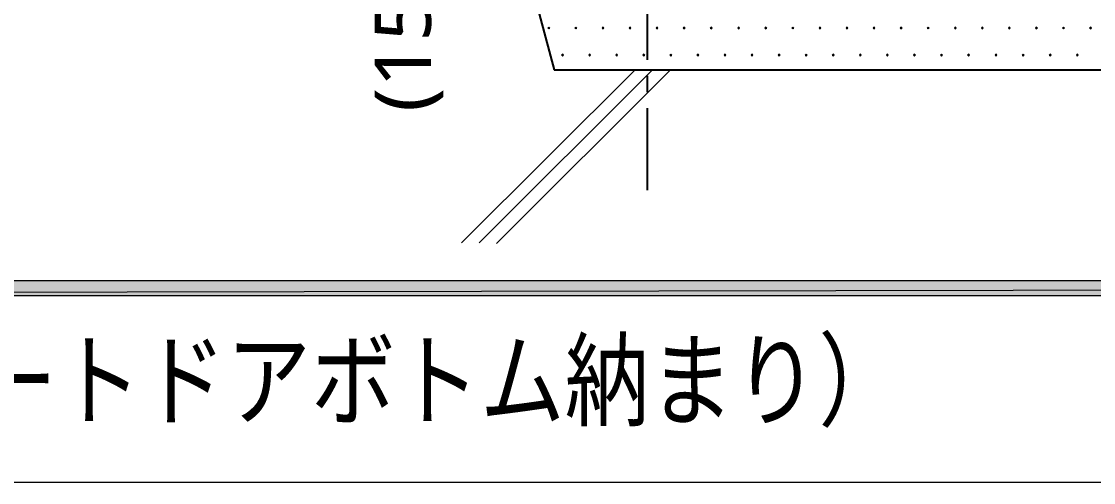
# Model space of a CAD drawing. Header units: millimetres. Extents: x 0 to 420, y 0 to 297.
# Drawn here: x 103.09 to 152.56, y 156.99 to 178.3 of the extents above; entities that cross this region are included whole.
import ezdxf
from ezdxf.enums import TextEntityAlignment as Align

# ---------------------------------------------------------------- set-up
doc = ezdxf.new("R2010")
doc.units = ezdxf.units.MM
doc.styles.add('kst32b', font='NotoSansJP-Variable.ttf')

msp = doc.modelspace()

# ---------------------------------------------------------------- hatches: boundary and pattern name
for points in [[(127.423, 178.033), (127.402, 178.012), (127.381, 177.99), (127.402, 177.969), (127.423, 177.948), (127.445, 177.969), (127.466, 177.99), (127.445, 178.012), (127.423, 178.033)], [(128.672, 178.033), (128.651, 178.012), (128.63, 177.99), (128.651, 177.969), (128.672, 177.948), (128.693, 177.969), (128.715, 177.99), (128.693, 178.012), (128.672, 178.033)], [(129.921, 178.033), (129.9, 178.012), (129.879, 177.99), (129.9, 177.969), (129.921, 177.948), (129.942, 177.969), (129.963, 177.99), (129.942, 178.012), (129.921, 178.033)], [(131.17, 178.033), (131.149, 178.012), (131.128, 177.99), (131.149, 177.969), (131.17, 177.948), (131.191, 177.969), (131.212, 177.99), (131.191, 178.012), (131.17, 178.033)], [(132.419, 178.033), (132.397, 178.012), (132.376, 177.99), (132.397, 177.969), (132.419, 177.948), (132.44, 177.969), (132.461, 177.99), (132.44, 178.012), (132.419, 178.033)], [(133.668, 178.033), (133.646, 178.012), (133.625, 177.99), (133.646, 177.969), (133.668, 177.948), (133.689, 177.969), (133.71, 177.99), (133.689, 178.012), (133.668, 178.033)], [(134.916, 178.033), (134.895, 178.012), (134.874, 177.99), (134.895, 177.969), (134.916, 177.948), (134.938, 177.969), (134.959, 177.99), (134.938, 178.012), (134.916, 178.033)], [(136.186, 178.033), (136.165, 178.012), (136.144, 177.99), (136.165, 177.969), (136.186, 177.948), (136.208, 177.969), (136.229, 177.99), (136.208, 178.012), (136.186, 178.033)], [(137.435, 178.033), (137.414, 178.012), (137.393, 177.99), (137.414, 177.969), (137.435, 177.948), (137.456, 177.969), (137.478, 177.99), (137.456, 178.012), (137.435, 178.033)], [(138.684, 178.033), (138.663, 178.012), (138.642, 177.99), (138.663, 177.969), (138.684, 177.948), (138.705, 177.969), (138.726, 177.99), (138.705, 178.012), (138.684, 178.033)], [(139.933, 178.033), (139.912, 178.012), (139.891, 177.99), (139.912, 177.969), (139.933, 177.948), (139.954, 177.969), (139.975, 177.99), (139.954, 178.012), (139.933, 178.033)], [(141.182, 178.033), (141.161, 178.012), (141.139, 177.99), (141.161, 177.969), (141.182, 177.948), (141.203, 177.969), (141.224, 177.99), (141.203, 178.012), (141.182, 178.033)], [(142.43, 178.033), (142.409, 178.012), (142.388, 177.99), (142.409, 177.969), (142.43, 177.948), (142.452, 177.969), (142.473, 177.99), (142.452, 178.012), (142.43, 178.033)], [(143.679, 178.033), (143.658, 178.012), (143.637, 177.99), (143.658, 177.969), (143.679, 177.948), (143.701, 177.969), (143.722, 177.99), (143.701, 178.012), (143.679, 178.033)], [(144.928, 178.033), (144.907, 178.012), (144.886, 177.99), (144.907, 177.969), (144.928, 177.948), (144.949, 177.969), (144.971, 177.99), (144.949, 178.012), (144.928, 178.033)], [(146.177, 178.033), (146.156, 178.012), (146.135, 177.99), (146.156, 177.969), (146.177, 177.948), (146.198, 177.969), (146.219, 177.99), (146.198, 178.012), (146.177, 178.033)], [(147.426, 178.033), (147.405, 178.012), (147.384, 177.99), (147.405, 177.969), (147.426, 177.948), (147.447, 177.969), (147.468, 177.99), (147.447, 178.012), (147.426, 178.033)], [(148.675, 178.033), (148.654, 178.012), (148.632, 177.99), (148.654, 177.969), (148.675, 177.948), (148.696, 177.969), (148.717, 177.99), (148.696, 178.012), (148.675, 178.033)], [(149.924, 178.033), (149.902, 178.012), (149.881, 177.99), (149.902, 177.969), (149.924, 177.948), (149.945, 177.969), (149.966, 177.99), (149.945, 178.012), (149.924, 178.033)], [(151.172, 178.033), (151.151, 178.012), (151.13, 177.99), (151.151, 177.969), (151.172, 177.948), (151.194, 177.969), (151.215, 177.99), (151.194, 178.012), (151.172, 178.033)], [(152.421, 178.033), (152.4, 178.012), (152.379, 177.99), (152.4, 177.969), (152.421, 177.948), (152.442, 177.969), (152.463, 177.99), (152.442, 178.012), (152.421, 178.033)], [(128.058, 176.784), (128.037, 176.763), (128.016, 176.742), (128.037, 176.721), (128.058, 176.699), (128.079, 176.721), (128.101, 176.742), (128.079, 176.763), (128.058, 176.784)], [(129.307, 176.784), (129.286, 176.763), (129.265, 176.742), (129.286, 176.721), (129.307, 176.699), (129.328, 176.721), (129.35, 176.742), (129.328, 176.763), (129.307, 176.784)], [(130.556, 176.784), (130.535, 176.763), (130.514, 176.742), (130.535, 176.721), (130.556, 176.699), (130.577, 176.721), (130.598, 176.742), (130.577, 176.763), (130.556, 176.784)], [(131.805, 176.784), (131.784, 176.763), (131.762, 176.742), (131.784, 176.721), (131.805, 176.699), (131.826, 176.721), (131.847, 176.742), (131.826, 176.763), (131.805, 176.784)], [(133.054, 176.784), (133.033, 176.763), (133.011, 176.742), (133.033, 176.721), (133.054, 176.699), (133.075, 176.721), (133.096, 176.742), (133.075, 176.763), (133.054, 176.784)], [(134.303, 176.784), (134.281, 176.763), (134.26, 176.742), (134.281, 176.721), (134.303, 176.699), (134.324, 176.721), (134.345, 176.742), (134.324, 176.763), (134.303, 176.784)], [(135.551, 176.784), (135.53, 176.763), (135.509, 176.742), (135.53, 176.721), (135.551, 176.699), (135.572, 176.721), (135.594, 176.742), (135.572, 176.763), (135.551, 176.784)], [(136.8, 176.784), (136.779, 176.763), (136.758, 176.742), (136.779, 176.721), (136.8, 176.699), (136.821, 176.721), (136.843, 176.742), (136.821, 176.763), (136.8, 176.784)], [(138.049, 176.784), (138.028, 176.763), (138.007, 176.742), (138.028, 176.721), (138.049, 176.699), (138.07, 176.721), (138.091, 176.742), (138.07, 176.763), (138.049, 176.784)], [(139.298, 176.784), (139.277, 176.763), (139.255, 176.742), (139.277, 176.721), (139.298, 176.699), (139.319, 176.721), (139.34, 176.742), (139.319, 176.763), (139.298, 176.784)], [(140.547, 176.784), (140.526, 176.763), (140.504, 176.742), (140.526, 176.721), (140.547, 176.699), (140.568, 176.721), (140.589, 176.742), (140.568, 176.763), (140.547, 176.784)], [(141.796, 176.784), (141.774, 176.763), (141.753, 176.742), (141.774, 176.721), (141.796, 176.699), (141.817, 176.721), (141.838, 176.742), (141.817, 176.763), (141.796, 176.784)], [(143.044, 176.784), (143.023, 176.763), (143.002, 176.742), (143.023, 176.721), (143.044, 176.699), (143.066, 176.721), (143.087, 176.742), (143.066, 176.763), (143.044, 176.784)], [(144.293, 176.784), (144.272, 176.763), (144.251, 176.742), (144.272, 176.721), (144.293, 176.699), (144.314, 176.721), (144.336, 176.742), (144.314, 176.763), (144.293, 176.784)], [(145.542, 176.784), (145.521, 176.763), (145.5, 176.742), (145.521, 176.721), (145.542, 176.699), (145.563, 176.721), (145.584, 176.742), (145.563, 176.763), (145.542, 176.784)], [(146.791, 176.784), (146.77, 176.763), (146.749, 176.742), (146.77, 176.721), (146.791, 176.699), (146.812, 176.721), (146.833, 176.742), (146.812, 176.763), (146.791, 176.784)], [(148.061, 176.784), (148.04, 176.763), (148.019, 176.742), (148.04, 176.721), (148.061, 176.699), (148.082, 176.721), (148.103, 176.742), (148.082, 176.763), (148.061, 176.784)], [(149.31, 176.784), (149.288, 176.763), (149.267, 176.742), (149.288, 176.721), (149.31, 176.699), (149.331, 176.721), (149.352, 176.742), (149.331, 176.763), (149.31, 176.784)], [(150.559, 176.784), (150.537, 176.763), (150.516, 176.742), (150.537, 176.721), (150.559, 176.699), (150.58, 176.721), (150.601, 176.742), (150.58, 176.763), (150.559, 176.784)], [(151.807, 176.784), (151.786, 176.763), (151.765, 176.742), (151.786, 176.721), (151.807, 176.699), (151.829, 176.721), (151.85, 176.742), (151.829, 176.763), (151.807, 176.784)]]:
    msp.add_hatch(color=7).paths.add_polyline_path(points)
h = msp.add_hatch(color=7)
h.paths.add_polyline_path([(394.166, 165.629), (394.166, 166.328), (26.183, 165.629), (394.166, 165.629)])
h.paths.add_polyline_path([(394.166, 166.328), (26.183, 165.629), (26.183, 166.328), (394.166, 166.328)])

# ---------------------------------------------------------------- linework, layer by layer
at = {"lineweight": 25}
for points in [[(126.175, 181.652), (127.677, 176.064)], [(131.974, 176.53), (131.974, 180.319)], [(127.677, 176.064), (165.481, 176.064)], [(131.974, 175.027), (131.974, 175.789)], [(131.974, 170.497), (131.974, 174.286)]]:
    msp.add_lwpolyline(points, dxfattribs=at)
at = {"lineweight": 0}
for points in [[(127.423, 178.033), (127.402, 178.012), (127.381, 177.99), (127.402, 177.969), (127.423, 177.948), (127.445, 177.969), (127.466, 177.99), (127.445, 178.012)], [(128.672, 178.033), (128.651, 178.012), (128.63, 177.99), (128.651, 177.969), (128.672, 177.948), (128.693, 177.969), (128.715, 177.99), (128.693, 178.012)], [(129.921, 178.033), (129.9, 178.012), (129.879, 177.99), (129.9, 177.969), (129.921, 177.948), (129.942, 177.969), (129.963, 177.99), (129.942, 178.012)], [(131.17, 178.033), (131.149, 178.012), (131.128, 177.99), (131.149, 177.969), (131.17, 177.948), (131.191, 177.969), (131.212, 177.99), (131.191, 178.012)], [(132.419, 178.033), (132.397, 178.012), (132.376, 177.99), (132.397, 177.969), (132.419, 177.948), (132.44, 177.969), (132.461, 177.99), (132.44, 178.012)], [(133.668, 178.033), (133.646, 178.012), (133.625, 177.99), (133.646, 177.969), (133.668, 177.948), (133.689, 177.969), (133.71, 177.99), (133.689, 178.012)], [(134.916, 178.033), (134.895, 178.012), (134.874, 177.99), (134.895, 177.969), (134.916, 177.948), (134.938, 177.969), (134.959, 177.99), (134.938, 178.012)], [(136.186, 178.033), (136.165, 178.012), (136.144, 177.99), (136.165, 177.969), (136.186, 177.948), (136.208, 177.969), (136.229, 177.99), (136.208, 178.012)], [(137.435, 178.033), (137.414, 178.012), (137.393, 177.99), (137.414, 177.969), (137.435, 177.948), (137.456, 177.969), (137.478, 177.99), (137.456, 178.012)], [(138.684, 178.033), (138.663, 178.012), (138.642, 177.99), (138.663, 177.969), (138.684, 177.948), (138.705, 177.969), (138.726, 177.99), (138.705, 178.012)], [(139.933, 178.033), (139.912, 178.012), (139.891, 177.99), (139.912, 177.969), (139.933, 177.948), (139.954, 177.969), (139.975, 177.99), (139.954, 178.012)], [(141.182, 178.033), (141.161, 178.012), (141.139, 177.99), (141.161, 177.969), (141.182, 177.948), (141.203, 177.969), (141.224, 177.99), (141.203, 178.012)], [(142.43, 178.033), (142.409, 178.012), (142.388, 177.99), (142.409, 177.969), (142.43, 177.948), (142.452, 177.969), (142.473, 177.99), (142.452, 178.012)], [(143.679, 178.033), (143.658, 178.012), (143.637, 177.99), (143.658, 177.969), (143.679, 177.948), (143.701, 177.969), (143.722, 177.99), (143.701, 178.012)], [(144.928, 178.033), (144.907, 178.012), (144.886, 177.99), (144.907, 177.969), (144.928, 177.948), (144.949, 177.969), (144.971, 177.99), (144.949, 178.012)], [(146.177, 178.033), (146.156, 178.012), (146.135, 177.99), (146.156, 177.969), (146.177, 177.948), (146.198, 177.969), (146.219, 177.99), (146.198, 178.012)], [(147.426, 178.033), (147.405, 178.012), (147.384, 177.99), (147.405, 177.969), (147.426, 177.948), (147.447, 177.969), (147.468, 177.99), (147.447, 178.012)], [(148.675, 178.033), (148.654, 178.012), (148.632, 177.99), (148.654, 177.969), (148.675, 177.948), (148.696, 177.969), (148.717, 177.99), (148.696, 178.012)], [(149.924, 178.033), (149.902, 178.012), (149.881, 177.99), (149.902, 177.969), (149.924, 177.948), (149.945, 177.969), (149.966, 177.99), (149.945, 178.012)], [(151.172, 178.033), (151.151, 178.012), (151.13, 177.99), (151.151, 177.969), (151.172, 177.948), (151.194, 177.969), (151.215, 177.99), (151.194, 178.012)], [(152.421, 178.033), (152.4, 178.012), (152.379, 177.99), (152.4, 177.969), (152.421, 177.948), (152.442, 177.969), (152.463, 177.99), (152.442, 178.012)], [(128.058, 176.784), (128.037, 176.763), (128.016, 176.742), (128.037, 176.721), (128.058, 176.699), (128.079, 176.721), (128.101, 176.742), (128.079, 176.763)], [(129.307, 176.784), (129.286, 176.763), (129.265, 176.742), (129.286, 176.721), (129.307, 176.699), (129.328, 176.721), (129.35, 176.742), (129.328, 176.763)], [(130.556, 176.784), (130.535, 176.763), (130.514, 176.742), (130.535, 176.721), (130.556, 176.699), (130.577, 176.721), (130.598, 176.742), (130.577, 176.763)], [(131.805, 176.784), (131.784, 176.763), (131.762, 176.742), (131.784, 176.721), (131.805, 176.699), (131.826, 176.721), (131.847, 176.742), (131.826, 176.763)], [(133.054, 176.784), (133.033, 176.763), (133.011, 176.742), (133.033, 176.721), (133.054, 176.699), (133.075, 176.721), (133.096, 176.742), (133.075, 176.763)], [(134.303, 176.784), (134.281, 176.763), (134.26, 176.742), (134.281, 176.721), (134.303, 176.699), (134.324, 176.721), (134.345, 176.742), (134.324, 176.763)], [(135.551, 176.784), (135.53, 176.763), (135.509, 176.742), (135.53, 176.721), (135.551, 176.699), (135.572, 176.721), (135.594, 176.742), (135.572, 176.763)], [(136.8, 176.784), (136.779, 176.763), (136.758, 176.742), (136.779, 176.721), (136.8, 176.699), (136.821, 176.721), (136.843, 176.742), (136.821, 176.763)], [(138.049, 176.784), (138.028, 176.763), (138.007, 176.742), (138.028, 176.721), (138.049, 176.699), (138.07, 176.721), (138.091, 176.742), (138.07, 176.763)], [(139.298, 176.784), (139.277, 176.763), (139.255, 176.742), (139.277, 176.721), (139.298, 176.699), (139.319, 176.721), (139.34, 176.742), (139.319, 176.763)], [(140.547, 176.784), (140.526, 176.763), (140.504, 176.742), (140.526, 176.721), (140.547, 176.699), (140.568, 176.721), (140.589, 176.742), (140.568, 176.763)], [(141.796, 176.784), (141.774, 176.763), (141.753, 176.742), (141.774, 176.721), (141.796, 176.699), (141.817, 176.721), (141.838, 176.742), (141.817, 176.763)], [(143.044, 176.784), (143.023, 176.763), (143.002, 176.742), (143.023, 176.721), (143.044, 176.699), (143.066, 176.721), (143.087, 176.742), (143.066, 176.763)], [(144.293, 176.784), (144.272, 176.763), (144.251, 176.742), (144.272, 176.721), (144.293, 176.699), (144.314, 176.721), (144.336, 176.742), (144.314, 176.763)], [(145.542, 176.784), (145.521, 176.763), (145.5, 176.742), (145.521, 176.721), (145.542, 176.699), (145.563, 176.721), (145.584, 176.742), (145.563, 176.763)], [(146.791, 176.784), (146.77, 176.763), (146.749, 176.742), (146.77, 176.721), (146.791, 176.699), (146.812, 176.721), (146.833, 176.742), (146.812, 176.763)], [(148.061, 176.784), (148.04, 176.763), (148.019, 176.742), (148.04, 176.721), (148.061, 176.699), (148.082, 176.721), (148.103, 176.742), (148.082, 176.763)], [(149.31, 176.784), (149.288, 176.763), (149.267, 176.742), (149.288, 176.721), (149.31, 176.699), (149.331, 176.721), (149.352, 176.742), (149.331, 176.763)], [(150.559, 176.784), (150.537, 176.763), (150.516, 176.742), (150.537, 176.721), (150.559, 176.699), (150.58, 176.721), (150.601, 176.742), (150.58, 176.763)], [(151.807, 176.784), (151.786, 176.763), (151.765, 176.742), (151.786, 176.721), (151.807, 176.699), (151.829, 176.721), (151.85, 176.742), (151.829, 176.763)], [(394.166, 165.629), (394.166, 166.328), (26.183, 165.629)], [(394.166, 166.328), (26.183, 165.629), (26.183, 166.328)]]:
    msp.add_lwpolyline(points, close=True, dxfattribs=at)
at = {"lineweight": 13}
for points in [[(131.403, 176.064), (123.402, 168.063)], [(132.207, 176.064), (124.206, 168.063)], [(133.033, 176.064), (125.01, 168.042)], [(394.166, 156.993), (26.183, 156.993)]]:
    msp.add_lwpolyline(points, dxfattribs=at)

# ---------------------------------------------------------------- texts
at = {"style": 'kst32b'}
for s, height, p, p2 in [('(15)', 2.5989, (121.984, 174.117), (121.984, 180.614)), ('簡易気密型鋼製軽量建具枠（オートドアボトム納まり）', 3.49081, (46.186, 159.978), (143.767, 159.978))]:
    msp.add_text(s, height=height, dxfattribs=at).set_placement(p, p2, align=Align.FIT)

doc.saveas('drawing.dxf')
